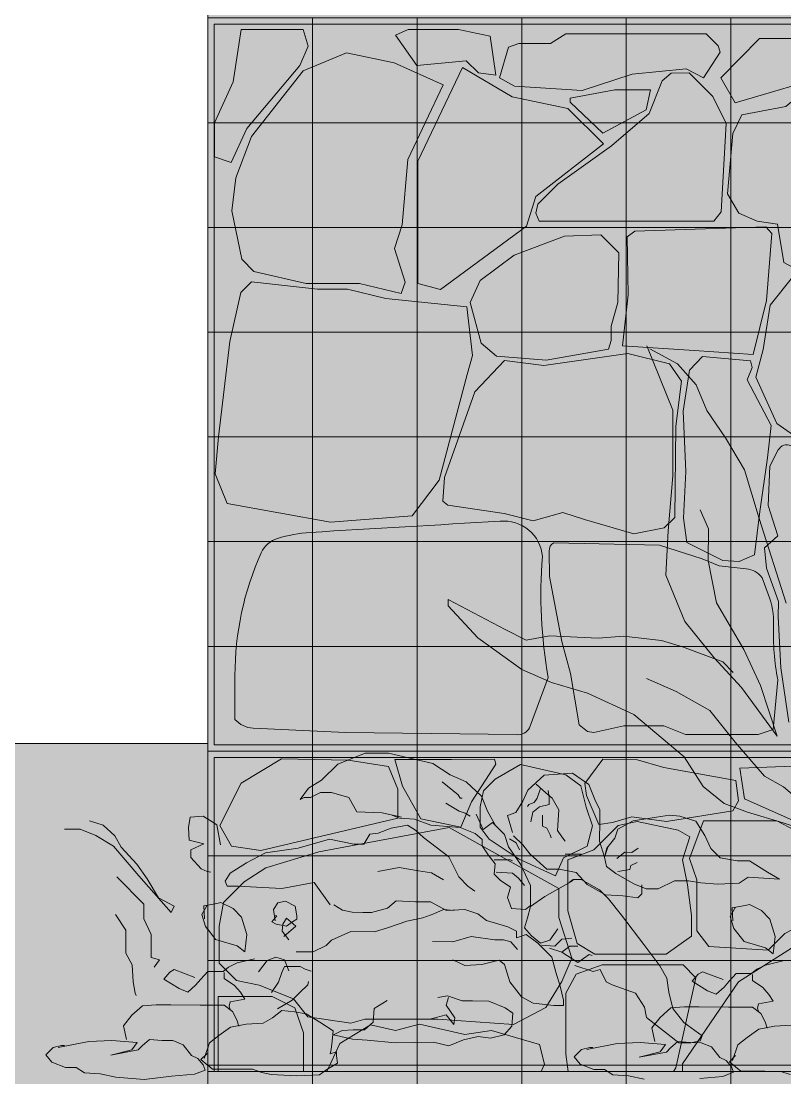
# Model space of a CAD drawing. Header units: centimetres. Extents: x -4381 to 5639, y -3920 to 4826.
# Drawn here: x 4.691 to 5.169, y 5.409 to 6.069 of the extents above; entities that cross this region are included whole.
import ezdxf
from ezdxf.xclip import XClip

# ---------------------------------------------------------------- set-up
doc = ezdxf.new("R2010")
doc.units = ezdxf.units.CM
doc.header["$MEASUREMENT"] = 0
doc.header["$XCLIPFRAME"] = 0
doc.set_wipeout_variables(frame=1)
doc.linetypes.add('Wipeout_Contour', pattern=[100, 0, -100])
for name, color, linetype in [('0- SITE', 7, 'Continuous'), ('Drawing & Figure', 7, 'Continuous'), ('Mur de clôture', 7, 'Continuous')]:
    doc.layers.add(name, color=color, linetype=linetype)
for name, color, linetype, lineweight in [('0- SITE_Pen_No__1', 7, 'Continuous', 5), ('0- SITE_Pen_No__18', 9, 'Continuous', 5), ('0_Pen_No__1', 7, 'Continuous', 5), ('0_Pen_No__7', 7, 'Continuous', 5), ('Mur de clôture_Pen_No__1', 7, 'Continuous', 5), ('net_Pen_No__1', 7, 'Continuous', 5)]:
    doc.layers.add(name, color=color, linetype=linetype, lineweight=lineweight)
for name, color, linetype, lineweight, true_color in [('cad-block.com_Pen_No__62', 7, 'Continuous', 5, 0xaaaaaa), ('Mur de clôture_Pen_No__178', 7, 'Continuous', 5, 0xbda888), ('MURS CLOTURE_Pen_No__181', 7, 'Continuous', 5, 0xddeaa8), ('MURS CLOTURE_Pen_No__185', 7, 'Continuous', 5, 0xbce39b)]:
    doc.layers.add(name, color=color, linetype=linetype, lineweight=lineweight, true_color=true_color)

# ---------------------------------------------------------------- blocks, each defined once
blk = doc.blocks.new('Drawing_9_9', base_point=(-322.85847, 10.61787))
at = {"color": 254, "linetype": 'Wipeout_Contour', "lineweight": 0, "ltscale": 27.701292}
blk.add_wipeout([(4.80799, 5.61787), (2.58614, 5.61787), (4.80799, 5.11787), (4.80799, 5.41306)], dxfattribs=at).dxf.layer = '0- SITE'
at = {"layer": '0- SITE_Pen_No__18', "linetype": 'Continuous', "ltscale": 10}
blk.add_hatch(color=256, dxfattribs=at).paths.add_polyline_path([(4.80799, 5.61787), (2.58614, 5.61787), (4.80799, 5.11787), (4.80799, 5.41306)])
at = {"color": 254, "linetype": 'Wipeout_Contour', "lineweight": 0, "ltscale": 24.677375}
blk.add_wipeout([(2.38601, 5.61787), (1, 5.61787), (1, 5.27255), (4.80799, 5.11787)], dxfattribs=at).dxf.layer = '0- SITE'
at = {"color": 254, "linetype": 'Wipeout_Contour', "lineweight": 0, "ltscale": 19.97887}
blk.add_wipeout([(2.38601, 5.61787), (4.80799, 5.11787), (2.58614, 5.61787)], dxfattribs=at).dxf.layer = '0- SITE'
at = {"layer": '0_Pen_No__7', "linetype": 'Continuous', "ltscale": 10, "flags": 128}
for points in [[(4.7342, 5.56959), (4.74272, 5.56693), (4.7499, 5.56035), (4.75381, 5.55313), (4.7636, 5.5426), (4.77012, 5.53341), (4.77729, 5.52158), (4.7871, 5.5163), (4.78512, 5.51238), (4.76488, 5.53539), (4.74922, 5.5538), (4.7381, 5.5604), (4.72828, 5.56437), (4.72041, 5.5644), (4.71845, 5.5644)], [(4.7342, 5.56959), (4.74272, 5.56693), (4.7499, 5.56035), (4.75381, 5.55313), (4.7636, 5.5426), (4.77012, 5.53341), (4.77729, 5.52158), (4.7871, 5.5163), (4.78512, 5.51238), (4.76488, 5.53539), (4.74922, 5.5538), (4.7381, 5.5604), (4.72828, 5.56437), (4.72041, 5.5644), (4.71845, 5.5644)], [(4.75111, 5.53479), (4.76809, 5.51769), (4.76806, 5.50851), (4.77261, 5.49867), (4.77255, 5.48425), (4.77779, 5.48292), (4.7745, 5.47834)], [(4.75111, 5.53479), (4.76809, 5.51769), (4.76806, 5.50851), (4.77261, 5.49867), (4.77255, 5.48425), (4.77779, 5.48292), (4.7745, 5.47834)], [(4.75037, 5.5112), (4.75688, 5.50135), (4.75685, 5.49283), (4.75683, 5.48693), (4.76073, 5.47971), (4.76135, 5.46922), (4.76263, 5.46201), (4.76328, 5.4607)], [(4.75037, 5.5112), (4.75688, 5.50135), (4.75685, 5.49283), (4.75683, 5.48693), (4.76073, 5.47971), (4.76135, 5.46922), (4.76263, 5.46201), (4.76328, 5.4607)]]:
    blk.add_lwpolyline(points, dxfattribs=at)
at = {"color": 254, "linetype": 'Wipeout_Contour', "lineweight": 0, "ltscale": 39.930292}
blk.add_wipeout([(5.65799, 6.52857), (4.80799, 6.52857), (4.80799, 5.41306), (5.65799, 5.41306), (5.65799, 6.15622)], dxfattribs=at).dxf.layer = 'Mur de clôture'
at = {"layer": '0_Pen_No__1', "linetype": 'Continuous', "lineweight": 0, "ltscale": 10, "true_color": 0xffffff}
blk.add_hatch(color=7, dxfattribs=at).paths.add_polyline_path([(5.65799, 5.41306), (4.80799, 5.41306), (4.80799, 2.60914), (5.65799, 2.60914)])
at = {"layer": 'Mur de clôture', "linetype": 'Continuous', "lineweight": 0, "ltscale": 10, "true_color": 0x000000}
blk.add_hatch(color=18, dxfattribs=at).paths.add_polyline_path([(4.80799, 1.85622), (5.65799, 1.85622), (5.65799, 5.41306), (4.80799, 5.41306)])
at = {"layer": 'Mur de clôture_Pen_No__178', "linetype": 'Continuous', "ltscale": 10}
blk.add_hatch(color=256, dxfattribs=at).paths.add_polyline_path([(5.65799, 6.52857), (4.80799, 6.52857), (4.80799, 5.41306), (5.65799, 5.41306), (5.65799, 6.15622)])
at = {"layer": 'MURS CLOTURE_Pen_No__181', "linetype": 'Continuous', "lineweight": 0, "ltscale": 10, "true_color": 0xdfe9b8}
blk.add_hatch(color=254, dxfattribs=at).paths.add_polyline_path([(4.98275, 5.57561), (4.93875, 5.61533), (4.90638, 5.61193), (4.87913, 5.59497), (4.87213, 5.58425), (4.91018, 5.5749), (4.90935, 5.56136), (4.84417, 5.5496), (4.81881, 5.532), (4.8238, 5.51486), (4.87015, 5.51951), (4.8975, 5.50046), (4.93242, 5.50703), (4.90035, 5.49344), (4.82636, 5.48092), (4.79993, 5.47187), (4.75727, 5.4332), (4.75063, 5.40963), (4.84177, 5.41255), (4.91032, 5.42114), (4.97704, 5.4351), (5.04871, 5.42813), (5.07101, 5.41614), (5.13587, 5.41993), (5.21589, 5.43076), (5.27148, 5.43001), (5.35208, 5.41845), (5.43014, 5.42903), (5.46357, 5.43644), (5.45346, 5.46826), (5.42872, 5.47858), (5.48865, 5.49178), (5.41355, 5.50718), (5.5138, 5.53049), (5.50682, 5.54723), (5.43573, 5.55466), (5.41932, 5.56886), (5.48151, 5.60099), (5.40807, 5.60366), (5.35796, 5.56088), (5.34073, 5.58861), (5.31065, 5.5914), (5.30364, 5.57563), (5.29408, 5.55797), (5.26661, 5.55882), (5.22093, 5.55025), (5.19852, 5.53748), (5.17714, 5.53016), (5.08833, 5.57204), (5.05294, 5.5766), (5.02793, 5.59888), (4.99109, 5.58468)])
at = {"layer": 'MURS CLOTURE_Pen_No__185', "linetype": 'Continuous', "lineweight": 0, "ltscale": 10, "true_color": 0xd2e5c1}
blk.add_hatch(color=254, dxfattribs=at).paths.add_polyline_path([(5.21752, 5.54436), (5.3166, 5.64338), (5.32265, 5.72565), (5.27076, 5.69225), (5.23007, 5.65494), (5.23809, 5.70986), (5.23427, 5.77337), (5.21855, 5.84298), (5.19242, 5.91692), (5.16619, 5.86039), (5.16255, 5.80874), (5.16292, 5.75227), (5.16948, 5.70564), (5.18624, 5.66434), (5.17358, 5.61725), (5.14529, 5.72878), (5.1318, 5.82098), (5.11191, 5.86641), (5.10414, 5.87103), (5.07986, 5.80578), (5.09573, 5.75078), (5.11587, 5.68203), (4.96588, 5.7038)])
at = {"layer": '0- SITE_Pen_No__1', "linetype": 'Continuous', "ltscale": 10}
blk.add_line((4.80799, 5.61787), (2.58614, 5.61787), dxfattribs=at)
at = {"layer": '0_Pen_No__1', "linetype": 'Continuous', "ltscale": 10}
for p, q in [((5.65799, 5.41306), (4.80799, 5.41306)), ((4.80799, 5.41306), (4.80799, 2.60914))]:
    blk.add_line(p, q, dxfattribs=at)
at = {"layer": '0_Pen_No__7', "linetype": 'Continuous', "ltscale": 10, "flags": 128}
for points in [[(5.08245, 5.86623), (5.09867, 5.82597), (5.09862, 5.81278), (5.09851, 5.78507), (5.09573, 5.75078), (5.09431, 5.72308), (5.10607, 5.69401), (5.12447, 5.67151), (5.14156, 5.65297), (5.16388, 5.62254), (5.15344, 5.65424), (5.14297, 5.67671), (5.12592, 5.70581), (5.12074, 5.73221), (5.12082, 5.752), (5.11559, 5.7639)], [(5.08245, 5.86623), (5.09867, 5.82597), (5.09862, 5.81278), (5.09851, 5.78507), (5.09573, 5.75078), (5.09431, 5.72308), (5.10607, 5.69401), (5.12447, 5.67151), (5.14156, 5.65297), (5.16388, 5.62254), (5.15344, 5.65424), (5.14297, 5.67671), (5.12592, 5.70581), (5.12074, 5.73221), (5.12082, 5.752), (5.11559, 5.7639)], [(5.0843, 5.86429), (5.10142, 5.85499), (5.11325, 5.84175), (5.11979, 5.82589), (5.1316, 5.8087), (5.1434, 5.78886), (5.15252, 5.75848), (5.16948, 5.70564)], [(5.1874, 5.56176), (5.16763, 5.56843), (5.14521, 5.57511), (5.13071, 5.58045), (5.11756, 5.59105), (5.10575, 5.60957), (5.07417, 5.63608), (5.04518, 5.64939), (5.02277, 5.65607), (5.00432, 5.66406), (4.97668, 5.68396), (4.95827, 5.70382), (4.95829, 5.70778), (4.99386, 5.68917), (5.00703, 5.68252), (5.02156, 5.6851), (5.05191, 5.68366), (5.06776, 5.68492), (5.09151, 5.68219), (5.10469, 5.67818), (5.12974, 5.66885), (5.13631, 5.66223)], [(5.0843, 5.86429), (5.10142, 5.85499), (5.11325, 5.84175), (5.11979, 5.82589), (5.1316, 5.8087), (5.1434, 5.78886), (5.15252, 5.75848), (5.16948, 5.70564)], [(5.1874, 5.56176), (5.16763, 5.56843), (5.14521, 5.57511), (5.13071, 5.58045), (5.11756, 5.59105), (5.10575, 5.60957), (5.07417, 5.63608), (5.04518, 5.64939), (5.02277, 5.65607), (5.00432, 5.66406), (4.97668, 5.68396), (4.95827, 5.70382), (4.95829, 5.70778), (4.99386, 5.68917), (5.00703, 5.68252), (5.02156, 5.6851), (5.05191, 5.68366), (5.06776, 5.68492), (5.09151, 5.68219), (5.10469, 5.67818), (5.12974, 5.66885), (5.13631, 5.66223)], [(5.08218, 5.65848), (5.10063, 5.65049), (5.1217, 5.63853), (5.13746, 5.61868), (5.15586, 5.5975), (5.16771, 5.59086), (5.18482, 5.57628), (5.19537, 5.57492)], [(5.08218, 5.65848), (5.10063, 5.65049), (5.1217, 5.63853), (5.13746, 5.61868), (5.15586, 5.5975), (5.16771, 5.59086), (5.18482, 5.57628), (5.19537, 5.57492)], [(4.92899, 5.57203), (4.91699, 5.5746), (4.90118, 5.57529), (4.89616, 5.58416), (4.88542, 5.58736), (4.87847, 5.58739), (4.87213, 5.58425), (4.86834, 5.58427), (4.8658, 5.58301), (4.87089, 5.58995), (4.87913, 5.59497), (4.88928, 5.60504), (4.90638, 5.61193), (4.92093, 5.61187), (4.94872, 5.60544), (4.95944, 5.59845), (4.96954, 5.59399), (4.97899, 5.5851), (4.98275, 5.57561), (4.98777, 5.56674), (4.99344, 5.56103), (4.99594, 5.55344), (5.00349, 5.54266), (5.00976, 5.52937), (5.00971, 5.51673), (5.00654, 5.51421), (4.99769, 5.51488), (4.99519, 5.52184), (4.99711, 5.52815), (4.9908, 5.5326), (4.98702, 5.53641), (4.98768, 5.54273), (4.98328, 5.54843), (4.97951, 5.55413), (4.97952, 5.55792), (4.97511, 5.56173), (4.96564, 5.56556), (4.94731, 5.5669), (4.93721, 5.57073), (4.92772, 5.5714), (4.92267, 5.57331)], [(4.99851, 5.56228), (4.99539, 5.57303), (5.00045, 5.57491), (5.00491, 5.58184), (5.00809, 5.58878), (5.01825, 5.59822), (5.03596, 5.59942), (5.04605, 5.59243), (5.0498, 5.58293), (5.05294, 5.5766), (5.05291, 5.56965), (5.05286, 5.55701), (5.05599, 5.54688), (5.05727, 5.55257), (5.06236, 5.55887), (5.06427, 5.56455), (5.07378, 5.56957), (5.08833, 5.57204), (5.09656, 5.57327), (5.10288, 5.57261), (5.11298, 5.56942), (5.11864, 5.56055), (5.1224, 5.55231), (5.12807, 5.5466), (5.13881, 5.54467), (5.1464, 5.54464), (5.15775, 5.53764), (5.16532, 5.53319), (5.14573, 5.53453), (5.14002, 5.53076), (5.12674, 5.53018), (5.11599, 5.53085), (5.10841, 5.53214), (5.09956, 5.53218), (5.08942, 5.52716), (5.08183, 5.52719), (5.07426, 5.53038), (5.0629, 5.53675), (5.05723, 5.54119), (5.05599, 5.54688), (5.05791, 5.5532)], [(4.99851, 5.56228), (4.99539, 5.57303), (5.00045, 5.57491), (5.00491, 5.58184), (5.00809, 5.58878), (5.01825, 5.59822), (5.03596, 5.59942), (5.04605, 5.59243), (5.0498, 5.58293), (5.05294, 5.5766), (5.05291, 5.56965), (5.05286, 5.55701), (5.05599, 5.54688), (5.05727, 5.55257), (5.06236, 5.55887), (5.06427, 5.56455), (5.07378, 5.56957), (5.08833, 5.57204), (5.09656, 5.57327), (5.10288, 5.57261), (5.11298, 5.56942), (5.11864, 5.56055), (5.1224, 5.55231), (5.12807, 5.5466), (5.13881, 5.54467), (5.1464, 5.54464), (5.15775, 5.53764), (5.16532, 5.53319), (5.14573, 5.53453), (5.14002, 5.53076), (5.12674, 5.53018), (5.11599, 5.53085), (5.10841, 5.53214), (5.09956, 5.53218), (5.08942, 5.52716), (5.08183, 5.52719), (5.07426, 5.53038), (5.0629, 5.53675), (5.05723, 5.54119), (5.05599, 5.54688), (5.05791, 5.5532)], [(4.95437, 5.59405), (4.96445, 5.58579), (4.96571, 5.58389), (4.96697, 5.58389)], [(4.95437, 5.59405), (4.96445, 5.58579), (4.96571, 5.58389), (4.96697, 5.58389)], [(5.01595, 5.58987), (5.01391, 5.58384), (5.01189, 5.58117), (5.00853, 5.57984), (5.00785, 5.5785)], [(5.01595, 5.58987), (5.01391, 5.58384), (5.01189, 5.58117), (5.00853, 5.57984), (5.00785, 5.5785)], [(5.00983, 5.56911), (5.01119, 5.57514), (5.01523, 5.57847), (5.02127, 5.57979), (5.02129, 5.58449), (5.02064, 5.58851)], [(5.00983, 5.56911), (5.01119, 5.57514), (5.01523, 5.57847), (5.02127, 5.57979), (5.02129, 5.58449), (5.02064, 5.58851)], [(5.01327, 5.59257), (5.01929, 5.58718), (5.0233, 5.58381), (5.0273, 5.57642), (5.02658, 5.56368), (5.02925, 5.55964), (5.03125, 5.55695)], [(5.01327, 5.59257), (5.01929, 5.58718), (5.0233, 5.58381), (5.0273, 5.57642), (5.02658, 5.56368), (5.02925, 5.55964), (5.03125, 5.55695)], [(4.95685, 5.58077), (4.96505, 5.57568), (4.96883, 5.5744), (4.97199, 5.57249)], [(4.95685, 5.58077), (4.96505, 5.57568), (4.96883, 5.5744), (4.97199, 5.57249)], [(4.81587, 5.55474), (4.81377, 5.56713), (4.80517, 5.57255), (4.79708, 5.57204), (4.79598, 5.56559), (4.79649, 5.55751), (4.80564, 5.55532), (4.79754, 5.55158), (4.79752, 5.54673), (4.80396, 5.53971), (4.80773, 5.53808), (4.80988, 5.53753)], [(4.81587, 5.55474), (4.81377, 5.56713), (4.80517, 5.57255), (4.79708, 5.57204), (4.79598, 5.56559), (4.79649, 5.55751), (4.80564, 5.55532), (4.79754, 5.55158), (4.79752, 5.54673), (4.80396, 5.53971), (4.80773, 5.53808), (4.80988, 5.53753)], [(4.97579, 5.57374), (4.98018, 5.56424), (4.98588, 5.56864), (4.99344, 5.56103)], [(4.97579, 5.57374), (4.98018, 5.56424), (4.98588, 5.56864), (4.99344, 5.56103)], [(5.01722, 5.5731), (5.0172, 5.56639), (5.01988, 5.56504), (5.02187, 5.56101), (5.02254, 5.559)], [(5.01722, 5.5731), (5.0172, 5.56639), (5.01988, 5.56504), (5.02187, 5.56101), (5.02254, 5.559)], [(4.88452, 5.51721), (4.87445, 5.53116), (4.85421, 5.52744), (4.8384, 5.52814), (4.82702, 5.52881), (4.82007, 5.52884), (4.81881, 5.532), (4.82199, 5.53705), (4.83214, 5.54333), (4.84417, 5.5496), (4.86442, 5.55268), (4.88404, 5.5583), (4.89921, 5.55508), (4.90553, 5.55505), (4.90935, 5.56136), (4.91441, 5.56197), (4.92264, 5.5651), (4.93276, 5.56695), (4.93781, 5.56377), (4.94285, 5.55933), (4.95861, 5.54726), (4.96489, 5.5346), (4.97056, 5.52889), (4.97497, 5.52571)], [(4.88452, 5.51721), (4.87445, 5.53116), (4.85421, 5.52744), (4.8384, 5.52814), (4.82702, 5.52881), (4.82007, 5.52884), (4.81881, 5.532), (4.82199, 5.53705), (4.83214, 5.54333), (4.84417, 5.5496), (4.86442, 5.55268), (4.88404, 5.5583), (4.89921, 5.55508), (4.90553, 5.55505), (4.90935, 5.56136), (4.91441, 5.56197), (4.92264, 5.5651), (4.93276, 5.56695), (4.93781, 5.56377), (4.94285, 5.55933), (4.95861, 5.54726), (4.96489, 5.5346), (4.97056, 5.52889), (4.97497, 5.52571)], [(4.99659, 5.55849), (5.00067, 5.55601), (5.00289, 5.55151)], [(4.99659, 5.55849), (5.00067, 5.55601), (5.00289, 5.55151)], [(4.99913, 5.56038), (5.0048, 5.55467), (5.0092, 5.54896), (5.01992, 5.53944), (5.0275, 5.53941), (5.03825, 5.53747), (5.04517, 5.52986), (5.05653, 5.5235), (5.06727, 5.52282), (5.07675, 5.52152), (5.07929, 5.52404), (5.07931, 5.52783), (5.07932, 5.52973)], [(4.99913, 5.56038), (5.0048, 5.55467), (5.0092, 5.54896), (5.01992, 5.53944), (5.0275, 5.53941), (5.03825, 5.53747), (5.04517, 5.52986), (5.05653, 5.5235), (5.06727, 5.52282), (5.07675, 5.52152), (5.07929, 5.52404), (5.07931, 5.52783), (5.07932, 5.52973)], [(5.03122, 5.5489), (5.04128, 5.54886)], [(5.06357, 5.54622), (5.06864, 5.55), (5.07307, 5.54998), (5.07687, 5.55249)], [(5.06357, 5.54622), (5.06864, 5.55), (5.07307, 5.54998), (5.07687, 5.55249)], [(4.98706, 5.54526), (4.99718, 5.54522), (4.99844, 5.54458)], [(5.06417, 5.538), (5.07176, 5.53924), (5.07241, 5.54176), (5.07621, 5.54365)], [(5.06417, 5.538), (5.07176, 5.53924), (5.07241, 5.54176), (5.07621, 5.54365)], [(4.91432, 5.53795), (4.9276, 5.54043), (4.93961, 5.53849), (4.94782, 5.53719), (4.95539, 5.53274)], [(4.91432, 5.53795), (4.9276, 5.54043), (4.93961, 5.53849), (4.94782, 5.53719), (4.95539, 5.53274)], [(4.98829, 5.53767), (4.99841, 5.537), (5.00219, 5.53382), (5.00597, 5.52938)], [(5.03633, 5.53242), (5.01859, 5.52238), (5.00971, 5.5161), (5.00778, 5.50915), (5.00586, 5.50284), (5.01027, 5.49777), (5.01594, 5.49332), (5.02164, 5.49519), (5.02673, 5.50213)], [(5.03633, 5.53242), (5.01859, 5.52238), (5.00971, 5.5161), (5.00778, 5.50915), (5.00586, 5.50284), (5.01027, 5.49777), (5.01594, 5.49332), (5.02164, 5.49519), (5.02673, 5.50213)], [(5.03739, 5.47933), (5.04875, 5.4755), (5.05318, 5.47674), (5.05695, 5.46914), (5.06074, 5.46723), (5.07526, 5.46212), (5.08092, 5.45325), (5.08216, 5.44693), (5.09098, 5.43994), (5.10233, 5.43105), (5.10992, 5.43102), (5.11561, 5.43226), (5.11689, 5.43542), (5.10554, 5.44368), (5.09862, 5.45255), (5.09613, 5.46267), (5.0949, 5.47152), (5.0905, 5.47913), (5.08044, 5.49244), (5.0666, 5.51082), (5.05842, 5.52096), (5.05275, 5.52667), (5.04139, 5.53304), (5.03633, 5.53306), (5.03379, 5.53117)], [(4.80764, 5.51707), (4.80439, 5.51116), (4.80651, 5.50362), (4.81295, 5.49551), (4.8264, 5.49169), (4.83124, 5.4879), (4.83236, 5.49867), (4.82917, 5.50945), (4.8238, 5.51486), (4.81627, 5.51866), (4.81358, 5.51813), (4.80549, 5.51654), (4.80599, 5.50846)], [(4.80764, 5.51707), (4.80439, 5.51116), (4.80651, 5.50362), (4.81295, 5.49551), (4.8264, 5.49169), (4.83124, 5.4879), (4.83236, 5.49867), (4.82917, 5.50945), (4.8238, 5.51486), (4.81627, 5.51866), (4.81358, 5.51813), (4.80549, 5.51654), (4.80599, 5.50846)], [(4.85017, 5.50722), (4.84912, 5.51422), (4.85183, 5.51852), (4.85668, 5.51958), (4.8626, 5.51632), (4.86365, 5.51039), (4.86364, 5.50824), (4.86094, 5.50664), (4.85716, 5.50396), (4.8507, 5.50506), (4.84801, 5.50669), (4.85126, 5.51044), (4.84964, 5.51045)], [(4.85017, 5.50722), (4.84912, 5.51422), (4.85183, 5.51852), (4.85668, 5.51958), (4.8626, 5.51632), (4.86365, 5.51039), (4.86364, 5.50824), (4.86094, 5.50664), (4.85716, 5.50396), (4.8507, 5.50506), (4.84801, 5.50669), (4.85126, 5.51044), (4.84964, 5.51045)], [(4.88683, 5.51727), (4.89219, 5.5139), (4.89822, 5.51253), (4.90493, 5.51251), (4.9103, 5.51248), (4.92037, 5.51513), (4.92576, 5.5198), (4.93784, 5.51908), (4.94723, 5.51905), (4.95727, 5.51364), (4.96868, 5.51427), (4.97672, 5.51156), (4.98208, 5.50751), (4.99548, 5.50344), (5.00084, 5.50073), (5.00082, 5.49671), (5.00687, 5.4987), (5.01423, 5.4933), (5.02292, 5.48455), (5.02557, 5.47515), (5.02822, 5.46642), (5.03019, 5.45769), (5.03018, 5.45434), (5.02414, 5.45436), (5.0114, 5.45576), (5.00403, 5.45981), (4.99669, 5.46923), (4.99338, 5.47997), (4.99003, 5.48267), (4.97929, 5.48002), (4.96855, 5.4794), (4.96118, 5.48278)], [(4.88683, 5.51727), (4.89219, 5.5139), (4.89822, 5.51253), (4.90493, 5.51251), (4.9103, 5.51248), (4.92037, 5.51513), (4.92576, 5.5198), (4.93784, 5.51908), (4.94723, 5.51905), (4.95727, 5.51364), (4.96868, 5.51427), (4.97672, 5.51156), (4.98208, 5.50751), (4.99548, 5.50344), (5.00084, 5.50073), (5.00082, 5.49671), (5.00687, 5.4987), (5.01423, 5.4933), (5.02292, 5.48455), (5.02557, 5.47515), (5.02822, 5.46642), (5.03019, 5.45769), (5.03018, 5.45434), (5.02414, 5.45436), (5.0114, 5.45576), (5.00403, 5.45981), (4.99669, 5.46923), (4.99338, 5.47997), (4.99003, 5.48267), (4.97929, 5.48002), (4.96855, 5.4794), (4.96118, 5.48278)], [(5.13777, 5.51579), (5.13451, 5.50988), (5.13664, 5.50233), (5.14307, 5.49423), (5.15653, 5.49041), (5.16136, 5.48662), (5.16248, 5.49739), (5.15929, 5.50817), (5.15392, 5.51358), (5.1464, 5.51737), (5.1437, 5.51685), (5.13561, 5.51526), (5.13612, 5.50718)], [(5.13777, 5.51579), (5.13451, 5.50988), (5.13664, 5.50233), (5.14307, 5.49423), (5.15653, 5.49041), (5.16136, 5.48662), (5.16248, 5.49739), (5.15929, 5.50817), (5.15392, 5.51358), (5.1464, 5.51737), (5.1437, 5.51685), (5.13561, 5.51526), (5.13612, 5.50718)], [(4.85552, 5.4975), (4.86309, 5.50393), (4.85718, 5.5088), (4.85501, 5.50504), (4.85445, 5.50074), (4.85874, 5.49533)], [(4.85552, 5.4975), (4.86309, 5.50393), (4.85718, 5.5088), (4.85501, 5.50504), (4.85445, 5.50074), (4.85874, 5.49533)], [(4.86323, 5.48785), (4.87397, 5.48781), (4.88204, 5.4918), (4.88541, 5.49514), (4.8975, 5.50046), (4.91227, 5.5004), (4.921, 5.50305), (4.93242, 5.50703), (4.94249, 5.50901), (4.94921, 5.51166), (4.95526, 5.51432), (4.96197, 5.51363)], [(4.86323, 5.48785), (4.87397, 5.48781), (4.88204, 5.4918), (4.88541, 5.49514), (4.8975, 5.50046), (4.91227, 5.5004), (4.921, 5.50305), (4.93242, 5.50703), (4.94249, 5.50901), (4.94921, 5.51166), (4.95526, 5.51432), (4.96197, 5.51363)], [(4.94848, 5.49423), (4.96122, 5.49418), (4.97264, 5.49749), (4.9874, 5.49542), (4.99277, 5.4954), (4.99746, 5.49404), (5.00146, 5.48933)], [(4.94848, 5.49423), (4.96122, 5.49418), (4.97264, 5.49749), (4.9874, 5.49542), (4.99277, 5.4954), (4.99746, 5.49404), (5.00146, 5.48933)], [(5.01657, 5.49205), (5.02479, 5.49139), (5.02923, 5.4958), (5.03556, 5.4964)], [(5.01657, 5.49205), (5.02479, 5.49139), (5.02923, 5.4958), (5.03556, 5.4964)], [(5.02162, 5.49014), (5.0292, 5.48758), (5.03427, 5.49135), (5.03933, 5.49133)], [(5.02162, 5.49014), (5.0292, 5.48758), (5.03427, 5.49135), (5.03933, 5.49133)], [(4.79993, 5.47187), (4.78701, 5.47677), (4.78431, 5.47516), (4.78053, 5.47087), (4.7902, 5.46491), (4.79558, 5.46273), (4.80045, 5.46702), (4.80369, 5.47078), (4.80802, 5.47561), (4.81772, 5.47557), (4.82096, 5.47825), (4.82636, 5.48092), (4.83715, 5.48357)], [(4.79993, 5.47187), (4.78701, 5.47677), (4.78431, 5.47516), (4.78053, 5.47087), (4.7902, 5.46491), (4.79558, 5.46273), (4.80045, 5.46702), (4.80369, 5.47078), (4.80802, 5.47561), (4.81772, 5.47557), (4.82096, 5.47825), (4.82636, 5.48092), (4.83715, 5.48357)], [(4.83981, 5.47548), (4.84522, 5.48246), (4.85062, 5.4846), (4.856, 5.48296), (4.85867, 5.47595)], [(4.83981, 5.47548), (4.84522, 5.48246), (4.85062, 5.4846), (4.856, 5.48296), (4.85867, 5.47595)], [(5.0292, 5.48758), (5.03929, 5.48122), (5.04627, 5.48625), (5.04816, 5.48561)], [(5.0292, 5.48758), (5.03929, 5.48122), (5.04627, 5.48625), (5.04816, 5.48561)], [(4.84784, 5.46253), (4.85218, 5.46897), (4.85435, 5.47489), (4.85598, 5.47865), (4.86568, 5.47861), (4.86891, 5.47699), (4.87268, 5.47589)], [(4.84784, 5.46253), (4.85218, 5.46897), (4.85435, 5.47489), (4.85598, 5.47865), (4.86568, 5.47861), (4.86891, 5.47699), (4.87268, 5.47589)], [(5.13005, 5.47059), (5.11714, 5.47548), (5.11444, 5.47388), (5.11065, 5.46959), (5.12033, 5.46362), (5.12571, 5.46145), (5.13057, 5.46574), (5.13382, 5.4695), (5.13815, 5.47433), (5.14785, 5.47429), (5.15109, 5.47697), (5.15649, 5.47964), (5.16727, 5.48229)], [(5.13005, 5.47059), (5.11714, 5.47548), (5.11444, 5.47388), (5.11065, 5.46959), (5.12033, 5.46362), (5.12571, 5.46145), (5.13057, 5.46574), (5.13382, 5.4695), (5.13815, 5.47433), (5.14785, 5.47429), (5.15109, 5.47697), (5.15649, 5.47964), (5.16727, 5.48229)], [(4.81826, 5.47503), (4.81824, 5.47126), (4.82469, 5.46693), (4.82845, 5.4626), (4.83112, 5.45828), (4.82196, 5.4567), (4.82141, 5.45401), (4.82194, 5.45186)], [(4.81826, 5.47503), (4.81824, 5.47126), (4.82469, 5.46693), (4.82845, 5.4626), (4.83112, 5.45828), (4.82196, 5.4567), (4.82141, 5.45401), (4.82194, 5.45186)], [(4.85157, 5.45228), (4.86075, 5.45763), (4.86562, 5.46246), (4.87049, 5.46729), (4.87103, 5.46944)], [(5.14838, 5.47375), (5.14837, 5.46998), (5.15482, 5.46564), (5.15857, 5.46132), (5.16125, 5.457), (5.15208, 5.45542), (5.15153, 5.45273), (5.15206, 5.45058)], [(5.14838, 5.47375), (5.14837, 5.46998), (5.15482, 5.46564), (5.15857, 5.46132), (5.16125, 5.457), (5.15208, 5.45542), (5.15153, 5.45273), (5.15206, 5.45058)], [(4.92002, 5.4574), (4.91192, 5.45259), (4.91134, 5.44397), (4.90594, 5.43915), (4.89893, 5.43917), (4.89193, 5.43866), (4.88653, 5.43599), (4.89837, 5.43325), (4.90753, 5.43268), (4.9253, 5.43099), (4.94901, 5.43144), (4.9587, 5.42925), (4.96787, 5.43298), (4.97704, 5.4351), (4.98458, 5.43399), (4.99321, 5.43612), (4.99808, 5.44148), (4.99865, 5.44956), (4.99381, 5.45281), (4.98359, 5.45715), (4.97335, 5.45719), (4.96689, 5.45722), (4.95774, 5.46049), (4.95181, 5.45943)], [(4.94762, 5.44594), (4.95702, 5.44859), (4.96169, 5.44254), (4.96238, 5.44656), (4.95704, 5.45463), (4.9584, 5.45931)], [(4.94762, 5.44594), (4.95702, 5.44859), (4.96169, 5.44254), (4.96238, 5.44656), (4.95704, 5.45463), (4.9584, 5.45931)], [(4.75727, 5.4332), (4.75534, 5.44172), (4.76061, 5.44825), (4.76719, 5.45413), (4.77572, 5.45475), (4.78489, 5.45471), (4.80325, 5.45464), (4.81833, 5.45458), (4.82356, 5.45063), (4.82616, 5.44538), (4.82746, 5.44144)], [(4.75727, 5.4332), (4.75534, 5.44172), (4.76061, 5.44825), (4.76719, 5.45413), (4.77572, 5.45475), (4.78489, 5.45471), (4.80325, 5.45464), (4.81833, 5.45458), (4.82356, 5.45063), (4.82616, 5.44538), (4.82746, 5.44144)], [(4.80574, 5.42121), (4.80906, 5.43103), (4.81498, 5.43559), (4.82221, 5.44081), (4.83205, 5.44274), (4.84254, 5.44335), (4.84846, 5.4466), (4.85437, 5.45117), (4.86224, 5.45048), (4.86944, 5.44914), (4.87795, 5.44387), (4.88645, 5.43859), (4.88577, 5.43204), (4.88509, 5.4268), (4.88443, 5.42418), (4.88836, 5.42548), (4.88835, 5.42286), (4.88899, 5.41827), (4.88242, 5.41436), (4.87782, 5.4111), (4.86339, 5.4105), (4.84766, 5.41122), (4.84177, 5.41255), (4.83587, 5.41454), (4.82604, 5.41458), (4.81096, 5.41464), (4.80769, 5.41727), (4.80377, 5.42057), (4.80772, 5.42448)], [(4.80574, 5.42121), (4.80906, 5.43103), (4.81498, 5.43559), (4.82221, 5.44081), (4.83205, 5.44274), (4.84254, 5.44335), (4.84846, 5.4466), (4.85437, 5.45117), (4.86224, 5.45048), (4.86944, 5.44914), (4.87795, 5.44387), (4.88645, 5.43859), (4.88577, 5.43204), (4.88509, 5.4268), (4.88443, 5.42418), (4.88836, 5.42548), (4.88835, 5.42286), (4.88899, 5.41827), (4.88242, 5.41436), (4.87782, 5.4111), (4.86339, 5.4105), (4.84766, 5.41122), (4.84177, 5.41255), (4.83587, 5.41454), (4.82604, 5.41458), (4.81096, 5.41464), (4.80769, 5.41727), (4.80377, 5.42057), (4.80772, 5.42448)], [(5.0874, 5.43192), (5.08547, 5.44044), (5.09074, 5.44697), (5.09732, 5.45285), (5.10584, 5.45347), (5.11502, 5.45343), (5.13338, 5.45336), (5.14845, 5.4533), (5.15368, 5.44935), (5.15629, 5.4441), (5.15758, 5.44016)], [(5.13587, 5.41993), (5.13918, 5.42975), (5.1451, 5.43431), (5.15233, 5.43953), (5.16218, 5.44145), (5.17267, 5.44207)], [(5.17189, 5.41127), (5.166, 5.41326), (5.15617, 5.4133), (5.14109, 5.41336), (5.13782, 5.41599), (5.1339, 5.41928), (5.13785, 5.4232)], [(5.13587, 5.41993), (5.13918, 5.42975), (5.1451, 5.43431), (5.15233, 5.43953), (5.16218, 5.44145), (5.17267, 5.44207)], [(5.17189, 5.41127), (5.166, 5.41326), (5.15617, 5.4133), (5.14109, 5.41336), (5.13782, 5.41599), (5.1339, 5.41928), (5.13785, 5.4232)], [(4.71464, 5.42812), (4.73367, 5.43198), (4.74809, 5.43258), (4.76382, 5.43121), (4.76053, 5.42663), (4.7474, 5.42341), (4.76446, 5.42662), (4.76709, 5.42923), (4.7717, 5.43314), (4.77956, 5.43245), (4.78612, 5.43243), (4.79266, 5.42978), (4.79788, 5.42321), (4.80181, 5.42123), (4.80507, 5.41728), (4.80637, 5.414), (4.7998, 5.41141), (4.78538, 5.41015), (4.76832, 5.40825), (4.75063, 5.40963), (4.7408, 5.41164), (4.73097, 5.41233), (4.72574, 5.41563), (4.71918, 5.41565), (4.71067, 5.41896), (4.70676, 5.42356), (4.71136, 5.42813), (4.71661, 5.42942), (4.71858, 5.42941)], [(5.04477, 5.42684), (5.06379, 5.4307), (5.07822, 5.4313), (5.09395, 5.42992), (5.09065, 5.42535), (5.07753, 5.42212), (5.09459, 5.42533), (5.09722, 5.42795), (5.10182, 5.43186), (5.10969, 5.43117), (5.11624, 5.43115), (5.12279, 5.4285), (5.12801, 5.42193), (5.13193, 5.41995), (5.1352, 5.416), (5.1365, 5.41272), (5.12993, 5.41013), (5.1155, 5.40887)], [(5.08075, 5.40835), (5.07093, 5.41035), (5.0611, 5.41105), (5.05586, 5.41435), (5.04931, 5.41437), (5.0408, 5.41768), (5.03688, 5.42228), (5.04149, 5.42685), (5.04674, 5.42814), (5.04871, 5.42813)], [(5.04477, 5.42684), (5.06379, 5.4307), (5.07822, 5.4313), (5.09395, 5.42992), (5.09065, 5.42535), (5.07753, 5.42212), (5.09459, 5.42533), (5.09722, 5.42795), (5.10182, 5.43186), (5.10969, 5.43117), (5.11624, 5.43115), (5.12279, 5.4285), (5.12801, 5.42193), (5.13193, 5.41995), (5.1352, 5.416), (5.1365, 5.41272), (5.12993, 5.41013), (5.1155, 5.40887)], [(5.08075, 5.40835), (5.07093, 5.41035), (5.0611, 5.41105), (5.05586, 5.41435), (5.04931, 5.41437), (5.0408, 5.41768), (5.03688, 5.42228), (5.04149, 5.42685), (5.04674, 5.42814), (5.04871, 5.42813)]]:
    blk.add_lwpolyline(points, dxfattribs=at)
at = {"layer": 'cad-block.com_Pen_No__62', "linetype": 'Continuous', "ltscale": 10, "flags": 128}
for points in [[(4.82258, 5.98068), (4.81221, 5.98428), (4.81221, 6.00548), (4.82381, 6.03106), (4.82882, 6.0636), (4.86757, 6.0636), (4.8707, 6.05329), (4.86554, 6.04131), (4.83239, 6.00192)], [(4.93857, 6.04118), (4.92526, 6.06016), (4.93323, 6.0636), (4.96462, 6.0636), (4.98449, 6.0595), (4.98809, 6.03521), (4.97723, 6.03655), (4.96956, 6.04422)], [(4.99599, 6.05267), (4.99032, 6.03357), (4.99966, 6.02822), (5.04192, 6.02556), (5.07319, 6.03576), (5.10687, 6.03918), (5.1178, 6.03353), (5.1281, 6.0496), (5.12689, 6.05351), (5.11936, 6.06104), (5.03182, 6.06104), (5.0221, 6.05486), (5.00234, 6.05486)], [(5.13748, 6.018), (5.12856, 6.03347), (5.15278, 6.05797), (5.21573, 6.05797), (5.22408, 6.03972), (5.19987, 6.03624)], [(4.92885, 5.89884), (4.90286, 5.90518), (4.86948, 5.90518), (4.83688, 5.91267), (4.8292, 5.92034), (4.82298, 5.95046), (4.82547, 5.97116), (4.83528, 5.99692), (4.86768, 6.0379), (4.89461, 6.04903), (4.92448, 6.04294), (4.95519, 6.02907), (4.93302, 5.98262), (4.92943, 5.94168), (4.9246, 5.92697), (4.93126, 5.90597)], [(4.96719, 6.03993), (4.9393, 5.98146), (4.9393, 5.90518), (4.95353, 5.90129), (5.00707, 5.94098), (5.01306, 5.95947), (5.05529, 5.99223), (5.03308, 6.01444), (4.99815, 6.02157)], [(5.09765, 6.03649), (5.10878, 6.03667), (5.12354, 6.02191), (5.13188, 6.00507), (5.12876, 5.94988), (5.12418, 5.94408), (5.01516, 5.94408), (5.01292, 5.94912), (5.01421, 5.95463), (5.02675, 5.96718), (5.06019, 5.99112), (5.08383, 6.01119), (5.09197, 6.0317)], [(5.1639, 5.94224), (5.16802, 5.91815), (5.17381, 5.91508), (5.20608, 5.91604), (5.26207, 5.91861), (5.29064, 5.9168), (5.29995, 5.93035), (5.30006, 5.97959), (5.29735, 5.98527), (5.28777, 5.98761), (5.28412, 5.99336), (5.28104, 6.00965), (5.26916, 6.01717), (5.25015, 6.02919), (5.23125, 6.03191), (5.20365, 6.03353), (5.18429, 6.02817), (5.16915, 6.0157), (5.14175, 6.01047), (5.13604, 5.99866), (5.13266, 5.96106), (5.13979, 5.94899), (5.1512, 5.94413)], [(5.03451, 6.01835), (5.03451, 6.02081), (5.06226, 6.02606), (5.08462, 6.02606), (5.08186, 6.01346), (5.05488, 5.99904)], [(5.06716, 5.86629), (5.07065, 5.89813), (5.07014, 5.93423), (5.07492, 5.93777), (5.15667, 5.94055), (5.16047, 5.93623), (5.15704, 5.89458), (5.14886, 5.86083), (5.11188, 5.86325)], [(4.98844, 5.85983), (4.97882, 5.86784), (4.97191, 5.89325), (4.97816, 5.90697), (4.99945, 5.92273), (5.03099, 5.93462), (5.05367, 5.93547), (5.06483, 5.92431), (5.06418, 5.89318), (5.06016, 5.87844), (5.06013, 5.86945), (5.05849, 5.86411), (5.01945, 5.85722)], [(5.15044, 5.84655), (5.15496, 5.86388), (5.15951, 5.89159), (5.17342, 5.909), (5.19405, 5.909), (5.23897, 5.90686), (5.26067, 5.91271), (5.2944, 5.91271), (5.29762, 5.87815), (5.29493, 5.84931), (5.28638, 5.82106), (5.26576, 5.80723), (5.23612, 5.79529), (5.20208, 5.79642), (5.18449, 5.80324), (5.16367, 5.81781)], [(4.82011, 5.76787), (4.88471, 5.7561), (4.93575, 5.76006), (4.9527, 5.78226), (4.97019, 5.84823), (4.97345, 5.86026), (4.96997, 5.89056), (4.91929, 5.89575), (4.89538, 5.90155), (4.87658, 5.90155), (4.83532, 5.90624), (4.82866, 5.89959), (4.82174, 5.86895), (4.81477, 5.80934), (4.81266, 5.78621)], [(4.95479, 5.76928), (4.95592, 5.78391), (4.9749, 5.83745), (4.99347, 5.85714), (5.01809, 5.85383), (5.07044, 5.8614), (5.09654, 5.85487), (5.10395, 5.84419), (5.10054, 5.81612), (5.09992, 5.75893), (5.09323, 5.75262), (5.07421, 5.74892), (5.04334, 5.7578), (5.02996, 5.76214), (5.01135, 5.75687), (4.99321, 5.7616), (4.958, 5.76683)], [(5.12987, 5.73211), (5.10732, 5.74348), (5.10531, 5.75863), (5.10675, 5.78784), (5.10515, 5.8255), (5.10893, 5.85098), (5.11703, 5.85953), (5.14714, 5.85686), (5.14813, 5.8526), (5.14513, 5.84501), (5.16007, 5.81645), (5.15768, 5.7962), (5.15297, 5.76287), (5.14957, 5.7357), (5.14008, 5.73154)], [(4.92683, 5.57129), (4.92683, 5.58949), (4.92086, 5.60367), (4.89578, 5.60749), (4.85415, 5.60841), (4.82888, 5.59325), (4.81552, 5.56667), (4.82277, 5.55378), (4.84116, 5.55123)], [(4.94104, 5.57083), (4.92979, 5.59127), (4.925, 5.6079), (4.96028, 5.60801), (4.98709, 5.60815), (4.988, 5.60503), (4.97279, 5.58156), (4.96615, 5.56578)], [(5.04473, 5.58552), (5.05244, 5.56738), (5.06086, 5.56865), (5.07305, 5.57223), (5.09459, 5.56929), (5.1361, 5.57583), (5.13972, 5.5822), (5.13798, 5.59486), (5.0929, 5.60296), (5.07561, 5.60798), (5.05489, 5.60814), (5.0437, 5.59293)], [(5.00351, 5.60484), (5.03169, 5.59839), (5.04115, 5.59159), (5.04445, 5.5782), (5.0484, 5.56661), (5.04517, 5.55391), (5.03031, 5.5466), (5.02532, 5.5354), (5.00248, 5.54582), (4.98381, 5.55829), (4.97813, 5.56578), (4.97813, 5.57849), (4.98034, 5.58843), (4.98751, 5.5956)], [(5.14053, 5.60249), (5.14345, 5.58339), (5.17372, 5.56994), (5.20565, 5.56199), (5.22305, 5.55472), (5.24418, 5.56403), (5.24638, 5.57448), (5.23448, 5.58638), (5.22595, 5.59933), (5.17954, 5.60398)], [(5.03295, 5.54526), (5.03295, 5.51351), (5.03892, 5.4931), (5.04977, 5.4864), (5.09436, 5.4864), (5.11035, 5.49756), (5.11035, 5.51047), (5.10771, 5.52972), (5.10472, 5.54532), (5.10916, 5.55968), (5.10203, 5.56383), (5.07624, 5.56932), (5.06435, 5.56671), (5.04926, 5.55163)], [(5.1135, 5.50106), (5.1135, 5.51519), (5.1135, 5.5328), (5.10892, 5.54606), (5.11774, 5.56963), (5.16354, 5.56963), (5.17454, 5.56381), (5.20807, 5.55669), (5.21794, 5.54144), (5.21466, 5.51597), (5.19564, 5.51344), (5.16849, 5.49928), (5.15815, 5.48895), (5.12099, 5.4911)], [(4.99895, 5.44259), (5.01932, 5.45308), (5.02932, 5.46944), (5.03541, 5.4839), (5.02733, 5.50934), (5.02733, 5.52737), (4.98017, 5.55358), (4.95885, 5.56542), (4.87741, 5.55028), (4.84433, 5.54034), (4.83068, 5.53154), (4.81777, 5.51863), (4.81516, 5.5038), (4.81516, 5.48078), (4.82589, 5.47006), (4.84016, 5.4671), (4.86156, 5.45843), (4.87059, 5.44722), (4.8974, 5.44329), (4.90624, 5.44588), (4.95146, 5.44588)]]:
    blk.add_lwpolyline(points, close=True, dxfattribs=at)
blk.add_lwpolyline([(5.1711, 5.63122), (5.1661, 5.66517), (5.16431, 5.69729), (5.16461, 5.70664), (5.15717, 5.72738), (5.15588, 5.74009), (5.16413, 5.74755), (5.1581, 5.76643), (5.15912, 5.79104), (5.16448, 5.8012, -0.402294), (5.1725, 5.80387)], format="xyb", dxfattribs=at)
for points in [[(4.82498, 5.63295), (4.82498, 5.66044, -0.106349), (4.84146, 5.73706, -0.216368), (4.85157, 5.74594, -0.056058), (4.87199, 5.74971, -0.001113), (4.99072, 5.75666, -0.423499), (5.01709, 5.73459, 0.062601), (5.02064, 5.65922), (5.00899, 5.6277, -0.315943), (5.00111, 5.62349), (4.89412, 5.62473), (4.83634, 5.62749, -0.202929)], [(5.04014, 5.62959), (5.03466, 5.66154), (5.02923, 5.6817), (5.02145, 5.72229), (5.02129, 5.73805, -0.262334), (5.02418, 5.7433), (5.09029, 5.74168), (5.11683, 5.73317), (5.12752, 5.7289), (5.14449, 5.72702, -0.204724), (5.15435, 5.72144), (5.15823, 5.71123, -0.099308), (5.16151, 5.69146, 0.055011), (5.16411, 5.65765), (5.16118, 5.62659), (5.15187, 5.62349), (5.10645, 5.62349), (5.09293, 5.62895), (5.06791, 5.62895), (5.04926, 5.62487), (5.04519, 5.62549)]]:
    blk.add_lwpolyline(points, format="xyb", close=True, dxfattribs=at)
for points in [[(5.10462, 5.41306), (5.10462, 5.41788), (5.13967, 5.46905), (5.17267, 5.49024), (5.18224, 5.48745), (5.22406, 5.45794), (5.28858, 5.44016), (5.28858, 5.41913), (5.28787, 5.41306)], [(5.09898, 5.41306), (5.10053, 5.41535), (5.11306, 5.47167), (5.10496, 5.47977), (5.05438, 5.47977), (5.03816, 5.47385), (5.03182, 5.46202), (5.03182, 5.42399), (5.03321, 5.41306)], [(4.81444, 5.41306), (4.81444, 5.46001), (4.84381, 5.46001), (4.84831, 5.46001), (4.86251, 5.45285), (4.86783, 5.43732), (4.86783, 5.41306)], [(4.88231, 5.41306), (4.89048, 5.43069), (4.90961, 5.44234), (4.92529, 5.4387), (4.94031, 5.44264), (4.96873, 5.43634), (4.98536, 5.43882), (5.01536, 5.43007), (5.01844, 5.41768), (5.0164, 5.41306)]]:
    blk.add_lwpolyline(points, dxfattribs=at)
at = {"layer": 'Mur de clôture_Pen_No__1', "linetype": 'Continuous', "ltscale": 10}
for p, q in [((4.80799, 5.41306), (4.80799, 6.52857)), ((4.80799, 5.41306), (4.80799, 2.57762)), ((5.65799, 5.41306), (4.80799, 5.41306))]:
    blk.add_line(p, q, dxfattribs=at)
at = {"layer": 'net_Pen_No__1', "linetype": 'Continuous', "ltscale": 10, "flags": 128}
for points in [[(4.808, 6.07088), (4.808, 5.61318), (5.65799, 5.61318), (5.65799, 6.07088)], [(4.81192, 6.06695), (4.81192, 5.61711), (5.65407, 5.61711), (5.65407, 6.06695)], [(4.80799, 5.41306), (4.80799, 4.95537), (5.65799, 4.95537), (5.65799, 5.41306), (4.80799, 5.41306)]]:
    blk.add_lwpolyline(points, close=True, dxfattribs=at)
for points in [[(4.87338, 6.07088), (4.87338, 5.61318)], [(4.93877, 6.07088), (4.93877, 5.61318)], [(5.00415, 6.07088), (5.00415, 5.61318)], [(5.06953, 6.07088), (5.06953, 5.61318)], [(5.13492, 6.07088), (5.13492, 5.61318)], [(4.808, 6.00549), (5.65799, 6.00549)], [(4.808, 5.94011), (5.65799, 5.94011)], [(4.808, 5.87472), (5.65799, 5.87472)], [(4.808, 5.80934), (5.65799, 5.80934)], [(4.808, 5.74395), (5.65799, 5.74395)], [(4.808, 5.67857), (5.65799, 5.67857)], [(5.65799, 5.41306), (5.65799, 5.61318), (4.808, 5.61318), (4.808, 5.41306)], [(5.65407, 5.41306), (5.65407, 5.60926), (4.81192, 5.60926), (4.81192, 5.41306)], [(4.87338, 5.61318), (4.87338, 5.41306)], [(4.93877, 5.61318), (4.93877, 5.41306)], [(5.00415, 5.61318), (5.00415, 5.41306)], [(5.06953, 5.61318), (5.06953, 5.41306)], [(5.13492, 5.61318), (5.13492, 5.41306)], [(4.808, 5.5478), (5.65799, 5.5478)], [(4.808, 5.48242), (5.65799, 5.48242)], [(4.808, 5.41703), (5.65799, 5.41703)], [(4.87338, 5.41306), (4.87338, 4.95537)], [(4.93876, 5.41306), (4.93876, 4.95537)], [(5.00415, 5.41306), (5.00415, 4.95537)], [(5.06953, 5.41306), (5.06953, 4.95537)], [(5.13492, 5.41306), (5.13492, 4.95537)]]:
    blk.add_lwpolyline(points, dxfattribs=at)

msp = doc.modelspace()

# ---------------------------------------------------------------- block references
at = {"layer": 'Drawing & Figure', "color": 151, "linetype": 'Continuous', "lineweight": 5, "ltscale": 10, "true_color": 0x80c2ff}
ref = msp.add_blockref('Drawing_9_9', (-322.85847, 10.61787), dxfattribs=at)
XClip(ref).set_block_clipping_path([(1, 0.9963282177), (50.7463984619, 21.3288080632)])

doc.saveas('drawing.dxf')
